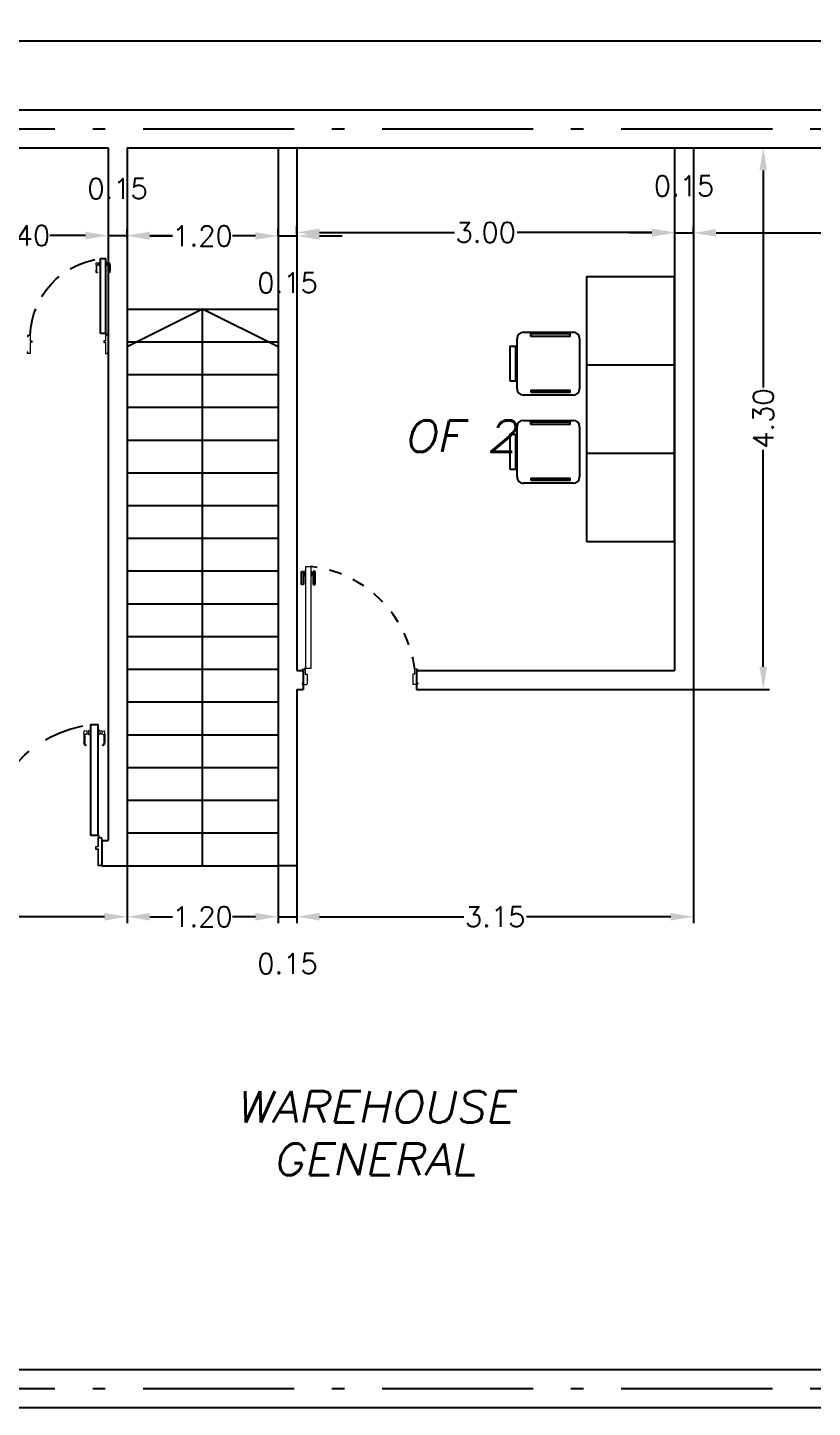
# Model space of a CAD drawing. Header units: millimetres. Extents: x 2379.5 to 2424.9, y 1754.3 to 1790.2.
# Drawn here: x 2391.03 to 2397.27, y 1778.46 to 1789.41 of the extents above; entities that cross this region are included whole.
import ezdxf

# ---------------------------------------------------------------- set-up
doc = ezdxf.new("R2010")
doc.units = ezdxf.units.MM
doc.linetypes.add('ACAD_ISO10W100', pattern=[18, 12, -3, 0, -3])
doc.linetypes.add('HIDDEN', pattern=[0.375, 0.25, -0.125])
for name, color, linetype in [('00-MURO', 1, 'Continuous'), ('01-COTAS', 2, 'Continuous'), ('02-TXT GENERALES', 3, 'Continuous'), ('03-PROYECCIONES', 252, 'HIDDEN'), ('04-CARPINTERIAS', 3, 'Continuous'), ('05-ESCALERA', 251, 'Continuous'), ('EJE MEDIANEROS', 6, 'ACAD_ISO10W100'), ('Mobiliario', 251, 'Continuous'), ('Referencias - Matafuegos', 7, 'Continuous')]:
    doc.layers.add(name, color=color, linetype=linetype)
doc.layers.add('OCASA_TODAS_r08$0$CARP-HERRAJES', color=9, linetype='Continuous', lineweight=15)
doc.layers.add('OCASA_TODAS_r08$0$CARP-MARCO', color=3, linetype='Continuous', lineweight=20)
doc.styles.add('COTA', font='romans.shx', dxfattribs={"height": 0.16})
doc.styles.add('ROMANS3', font='romans.shx', dxfattribs={"width": 1.15, "oblique": 12, "height": 0.25})
doc.dimstyles.new('TOTI', dxfattribs={"dimscale": 0, "dimtxt": 0.16, "dimasz": 0.18, "dimexe": 0.05, "dimexo": 0, "dimgap": 0.005, "dimtad": 0, "dimtoh": 1, "dimzin": 0, "dimdsep": 46, "dimtxsty": 'COTA', "dimcen": 0.09, "dimclrd": 251, "dimclre": 251, "dimclrt": 3, "dimaunit": 1, "dimadec": 0, "dimazin": 0, "dimtfac": 1, "dimtmove": 2, "dimatfit": 2, "dimfxl": 1, "dimtolj": 1, "dimtzin": 0, "dimarcsym": 0})

# ---------------------------------------------------------------- blocks, each defined once
blk = doc.blocks.new('OCASA_TODAS_r08$0$P14 14')
at = {"extrusion": (1.67932e-05, 6.2673e-05, 1), "elevation": -0.0018}
blk.add_lwpolyline([(-21.2047, -23.5094), (-21.2047, -24.205), (-21.1602, -24.205), (-21.1602, -23.5094)], close=True, dxfattribs=at)
at = {"layer": '03-PROYECCIONES'}
blk.add_arc((-21.1139, -23.4634, -0.0001), 0.7472, 182.38377, 263.01593, dxfattribs=at)
at = {"layer": 'OCASA_TODAS_r08$0$CARP-HERRAJES', "extrusion": (1.67932e-05, 6.2673e-05, 1)}
for p, q in [((-21.2479, -24.1465, 0), (-21.2479, -24.0935, 0)), ((-21.117, -24.1465, 0), (-21.117, -24.0935, 0)), ((-21.2479, -24.1465, 0), (-21.247, -24.1639, 0)), ((-21.2305, -24.1643, 0), (-21.2452, -24.1651, 0)), ((-21.2301, -24.1468, 0), (-21.2181, -24.1459, 0)), ((-21.2301, -24.1643, 0), (-21.2301, -24.1468, 0)), ((-21.2301, -24.1643, 0), (-21.2181, -24.1652, 0)), ((-21.2181, -24.1674, 0), (-21.2181, -24.1438, 0)), ((-21.2167, -24.1424, 0), (-21.2047, -24.1424, 0)), ((-21.2167, -24.1688, 0), (-21.2047, -24.1688, 0)), ((-21.2047, -24.1688, 0), (-21.2047, -24.1424, 0)), ((-21.1482, -24.1424, 0), (-21.1602, -24.1424, 0)), ((-21.1602, -24.1688, 0), (-21.1602, -24.1424, 0)), ((-21.1482, -24.1688, 0), (-21.1602, -24.1688, 0)), ((-21.1468, -24.1674, 0), (-21.1468, -24.1438, 0)), ((-21.1348, -24.1468, 0), (-21.1468, -24.1459, 0)), ((-21.1348, -24.1643, 0), (-21.1468, -24.1652, 0)), ((-21.1348, -24.1643, 0), (-21.1348, -24.1468, 0)), ((-21.1344, -24.1643, 0), (-21.1197, -24.1651, 0)), ((-21.117, -24.1465, 0), (-21.1179, -24.1639, 0))]:
    blk.add_line(p, q, dxfattribs=at)
at = {"layer": 'OCASA_TODAS_r08$0$CARP-HERRAJES', "extrusion": (1.67932e-05, 6.2673e-05, 1), "elevation": -0.0018}
for points in [[(-21.2422, -24.1358), (-21.2422, -24.0935)], [(-21.1227, -24.1358), (-21.1227, -24.0935)]]:
    blk.add_lwpolyline(points, dxfattribs=at)
at = {"layer": 'OCASA_TODAS_r08$0$CARP-HERRAJES', "extrusion": (1.67932e-05, 6.2673e-05, 1)}
for centre, radius, start, end in [((-21.2167, -24.0945, -0.0018), 0.0313, 137.38959, 178.25016), ((-21.2166, -24.0945, -0.0018), 0.0256, 137.4155, 177.48299), ((-21.2375, -24.0751, -0.0018), 0.00287, 313.84839, 140.98262), ((-21.1274, -24.0751, -0.0018), 0.00287, 39.01735, 226.15159), ((-21.1483, -24.0945, -0.0018), 0.0256, 2.51699, 42.58447), ((-21.1482, -24.0945, -0.0018), 0.0313, 1.74982, 42.61039), ((-21.2456, -24.1638, -0.0018), 0.0014, 182.18588, 287.23789), ((-21.231, -24.1356, -0.0018), 0.0112, 180.82277, 272.6712), ((-21.2167, -24.1438, -0.0018), 0.0014, 89.99999, 179.99999), ((-21.2167, -24.1674, -0.0018), 0.0014, 179.99999, 269.99999), ((-21.1482, -24.1438, -0.0018), 0.0014, 359.99999, 89.99999), ((-21.1482, -24.1674, -0.0018), 0.0014, 269.99999, 359.99999), ((-21.1339, -24.1356, -0.0018), 0.0112, 267.32878, 359.1772), ((-21.1193, -24.1638, -0.0018), 0.0014, 252.76208, 357.81409)]:
    blk.add_arc(centre, radius, start, end, dxfattribs=at)
at = {"layer": 'OCASA_TODAS_r08$0$CARP-MARCO'}
for p, q in [((-21.8604, -23.3213, 0), (-21.8854, -23.3213, 0)), ((-21.8854, -23.3213, 0), (-21.8854, -23.3363, 0)), ((-21.8854, -23.3213, 0), (-21.8854, -23.3379, 0)), ((-21.8838, -23.3379, 0), (-21.8854, -23.3379, 0)), ((-21.862, -23.3229, 0), (-21.8838, -23.3229, 0)), ((-21.8838, -23.3229, 0), (-21.8838, -23.3363, 0)), ((-21.8838, -23.3229, 0), (-21.8838, -23.3379, 0)), ((-21.862, -23.4261, 0), (-21.862, -23.3229, 0)), ((-21.8604, -23.4245, 0), (-21.8604, -23.3213, 0)), ((-21.1604, -23.4245, 0), (-21.1604, -23.3213, 0)), ((-21.1604, -23.3213, 0), (-21.1354, -23.3213, 0)), ((-21.1588, -23.4261, 0), (-21.1588, -23.3229, 0)), ((-21.1588, -23.3229, 0), (-21.137, -23.3229, 0)), ((-21.137, -23.3229, 0), (-21.137, -23.3363, 0)), ((-21.137, -23.3229, 0), (-21.137, -23.3379, 0)), ((-21.137, -23.3379, 0), (-21.1354, -23.3379, 0)), ((-21.1354, -23.3213, 0), (-21.1354, -23.3363, 0)), ((-21.1354, -23.3213, 0), (-21.1354, -23.3379, 0)), ((-21.847, -23.4261, 0), (-21.862, -23.4261, 0)), ((-21.8454, -23.4245, 0), (-21.8604, -23.4245, 0)), ((-21.847, -23.4379, 0), (-21.847, -23.4261, 0)), ((-21.8454, -23.4395, 0), (-21.8454, -23.4245, 0)), ((-21.1754, -23.4395, 0), (-21.1754, -23.4245, 0)), ((-21.1754, -23.4245, 0), (-21.1604, -23.4245, 0)), ((-21.1738, -23.4379, 0), (-21.1738, -23.4261, 0)), ((-21.1738, -23.4261, 0), (-21.1588, -23.4261, 0)), ((-21.8854, -23.4945, 0), (-21.8854, -23.4779, 0)), ((-21.8838, -23.4779, 0), (-21.8854, -23.4779, 0)), ((-21.8854, -23.4945, 0), (-21.8854, -23.4795, 0)), ((-21.8854, -23.4945, 0), (-21.8604, -23.4945, 0)), ((-21.8838, -23.4929, 0), (-21.8838, -23.4779, 0)), ((-21.8838, -23.4929, 0), (-21.8838, -23.4795, 0)), ((-21.8838, -23.4929, 0), (-21.862, -23.4929, 0)), ((-21.862, -23.4929, 0), (-21.862, -23.4379, 0)), ((-21.862, -23.4379, 0), (-21.847, -23.4379, 0)), ((-21.8604, -23.4945, 0), (-21.8604, -23.4395, 0)), ((-21.8604, -23.4395, 0), (-21.8454, -23.4395, 0)), ((-21.1604, -23.4395, 0), (-21.1754, -23.4395, 0)), ((-21.1588, -23.4379, 0), (-21.1738, -23.4379, 0)), ((-21.1604, -23.4945, 0), (-21.1604, -23.4395, 0)), ((-21.1354, -23.4945, 0), (-21.1604, -23.4945, 0)), ((-21.1588, -23.4929, 0), (-21.1588, -23.4379, 0)), ((-21.137, -23.4929, 0), (-21.1588, -23.4929, 0)), ((-21.137, -23.4929, 0), (-21.137, -23.4779, 0)), ((-21.137, -23.4779, 0), (-21.1354, -23.4779, 0)), ((-21.137, -23.4929, 0), (-21.137, -23.4795, 0)), ((-21.1354, -23.4945, 0), (-21.1354, -23.4779, 0)), ((-21.1354, -23.4945, 0), (-21.1354, -23.4795, 0))]:
    blk.add_line(p, q, dxfattribs=at)
blk.add_circle((-21.1538, -23.5013, 0), 0.006, dxfattribs=at)
blk = doc.blocks.new('A$C49CE79F2')
at = {"layer": '04-CARPINTERIAS', "lineweight": 9}
for p, q in [((-60, 908, 8), (-60, 888, 8)), ((-60, 908, 8), (-60, 888, 8)), ((-60, 908, 8), (-60, 888, 8)), ((-60, 908, 8), (-60, 888, 8)), ((-60, 888, 8), (-20, 888, 8)), ((-60, 888, 8), (-20, 888, 8)), ((-60, 888, 8), (-20, 888, 8)), ((-60, 888, 8), (-20, 888, 8)), ((-55, 913, 8), (-50, 913, 8)), ((-55, 913, 8), (-50, 913, 8)), ((-50, 903, 8), (0, 903, 8)), ((-50, 903, 8), (0, 903, 8)), ((-50, 903, 8), (0, 903, 8)), ((-50, 903, 8), (0, 903, 8)), ((-50, 903, 8), (0, 903, 8)), ((-50, 903, 8), (0, 903, 8)), ((-50, 903, 8), (0, 903, 8)), ((-50, 903, 8), (0, 903, 8)), ((-50, 903, 8), (0, 903, 8)), ((-50, 903, 8), (0, 903, 8)), ((-50, 903, 8), (0, 903, 8)), ((-50, 903, 8), (50, 903, 8)), ((-20, 888, 8), (-20, 873, 8)), ((-20, 888, 8), (-20, 873, 8)), ((-20, 888, 8), (-20, 873, 8)), ((-20, 888, 8), (-20, 873, 8)), ((50, 913, 8), (55, 913, 8)), ((50, 913, 8), (55, 913, 8)), ((60, 908, 8), (60, 878, 8)), ((60, 908, 8), (60, 878, 8)), ((60, 908, 8), (60, 878, 8)), ((60, 908, 8), (60, 878, 8)), ((-20, 873, 8), (5, 873, 8)), ((-20, 873, 8), (5, 873, 8)), ((-20, 873, 8), (5, 873, 8)), ((-20, 873, 8), (55, 873, 8)), ((-875, 20), (-875, 60)), ((-875, 60), (-65, 60)), ((-875, 20), (-875, 60)), ((-875, 60), (-65, 60)), ((-875, 20), (-875, 60)), ((-875, 60), (-65, 60)), ((-875, 20), (-875, 60)), ((-875, 60), (-65, 60)), ((-65, 20), (-875, 20)), ((-65, 20), (-875, 20)), ((-65, 20), (-875, 20)), ((-65, 20), (-875, 20)), ((-65, 60), (-65, 20)), ((-65, 60), (-65, 20)), ((-65, 60), (-65, 20)), ((-65, 60), (-65, 20)), ((-60, 15), (-20, 15)), ((-60, -5), (-60, 15)), ((-60, 15), (-20, 15)), ((-60, -5), (-60, 15)), ((-60, 15), (-20, 15)), ((-60, -5), (-60, 15)), ((-60, 15), (-20, 15)), ((-60, -5), (-60, 15)), ((-20, 15), (-20, 30)), ((-20, 30), (5, 30)), ((-20, 15), (-20, 30)), ((-20, 30), (5, 30)), ((-20, 15), (-20, 30)), ((-20, 30), (5, 30)), ((-20, 15), (-20, 30)), ((-20, 30), (55, 30)), ((60, -5), (60, 25)), ((60, -5), (60, 25)), ((60, -5), (60, 25)), ((60, -5), (60, 25)), ((-55, -10), (-50, -10)), ((-55, -10), (-50, -10)), ((-50, 0), (0, 0)), ((-50, 0), (0, 0)), ((-50, 0), (0, 0)), ((-50, 0), (0, 0)), ((-50, 0), (0, 0)), ((-50, 0), (0, 0)), ((-50, 0), (0, 0)), ((-50, 0), (0, 0)), ((-50, 0), (0, 0)), ((-50, 0), (0, 0)), ((-50, 0), (0, 0)), ((-50, 0), (50, 0)), ((50, -10), (55, -10)), ((50, -10), (55, -10))]:
    blk.add_line(p, q, dxfattribs=at)
at = {"layer": '04-CARPINTERIAS'}
for p, q in [((-50, 913, 8), (-50, 903, 8)), ((-50, 913, 8), (-50, 903, 8)), ((-50, 913, 8), (-50, 903, 8)), ((-50, 913, 8), (-50, 903, 8)), ((-50, 903, 8), (0, 903, 8)), ((-50, 903, 8), (0, 903, 8)), ((50, 913, 8), (50, 903, 8)), ((50, 913, 8), (50, 903, 8)), ((50, 913, 8), (50, 903, 8)), ((-50, 0), (0, 0)), ((-50, -10), (-50, 0)), ((-50, -10), (-50, 0)), ((-50, 0), (0, 0)), ((-50, -10), (-50, 0)), ((-50, -10), (-50, 0)), ((50, -10), (50, 0)), ((50, -10), (50, 0)), ((50, -10), (50, 0))]:
    blk.add_line(p, q, dxfattribs=at)
at = {"layer": '04-CARPINTERIAS', "color": 252}
for p, q in [((-733, 94), (-836, 94)), ((-836, 94), (-836, 80)), ((-733, 94), (-836, 94)), ((-836, 94), (-836, 80)), ((-733, 94), (-836, 94)), ((-836, 94), (-836, 80)), ((-733, 94), (-836, 94)), ((-836, 94), (-836, 80)), ((-836, 80), (-826, 80)), ((-836, 80), (-826, 80)), ((-836, 80), (-826, 80)), ((-836, 80), (-826, 80)), ((-836, 60), (-836, 69)), ((-836, 69), (-803, 69)), ((-836, 60), (-836, 69)), ((-836, 69), (-803, 69)), ((-836, 60), (-836, 69)), ((-836, 69), (-803, 69)), ((-836, 60), (-836, 69)), ((-836, 69), (-803, 69)), ((-836, 20), (-836, 11)), ((-836, 20), (-836, 11)), ((-836, 20), (-836, 11)), ((-836, 20), (-836, 11)), ((-836, 11), (-803, 11)), ((-836, 11), (-803, 11)), ((-836, 11), (-803, 11)), ((-836, 11), (-803, 11)), ((-836, -13), (-836, 1)), ((-836, 1), (-826, 1)), ((-836, -13), (-836, 1)), ((-836, 1), (-826, 1)), ((-836, -13), (-836, 1)), ((-836, 1), (-826, 1)), ((-836, -13), (-836, 1)), ((-836, 1), (-826, 1)), ((-826, 69), (-826, 80)), ((-826, 80), (-812, 80)), ((-826, 80), (-733, 80)), ((-826, 69), (-826, 80)), ((-826, 80), (-812, 80)), ((-826, 80), (-733, 80)), ((-826, 69), (-826, 80)), ((-826, 80), (-812, 80)), ((-826, 80), (-733, 80)), ((-826, 69), (-826, 80)), ((-826, 80), (-812, 80)), ((-826, 80), (-733, 80)), ((-826, 11), (-826, 1)), ((-826, 11), (-826, 1)), ((-826, 11), (-826, 1)), ((-826, 11), (-826, 1)), ((-826, 1), (-812, 1)), ((-826, 1), (-733, 1)), ((-826, 1), (-812, 1)), ((-826, 1), (-733, 1)), ((-826, 1), (-812, 1)), ((-826, 1), (-733, 1)), ((-826, 1), (-812, 1)), ((-826, 1), (-733, 1)), ((-812, 80), (-812, 69)), ((-812, 80), (-812, 69)), ((-812, 80), (-812, 69)), ((-812, 80), (-812, 69)), ((-812, 1), (-812, 11)), ((-812, 1), (-812, 11)), ((-812, 1), (-812, 11)), ((-812, 1), (-812, 11)), ((-803, 69), (-803, 60)), ((-803, 69), (-803, 60)), ((-803, 69), (-803, 60)), ((-803, 69), (-803, 60)), ((-803, 11), (-803, 20)), ((-803, 11), (-803, 20)), ((-803, 11), (-803, 20)), ((-803, 11), (-803, 20)), ((-733, 80), (-733, 94)), ((-733, 80), (-733, 94)), ((-733, 80), (-733, 94)), ((-733, 80), (-733, 94)), ((-733, 1), (-733, -13)), ((-733, 1), (-733, -13)), ((-733, 1), (-733, -13)), ((-733, 1), (-733, -13)), ((-733, -13), (-836, -13)), ((-733, -13), (-836, -13)), ((-733, -13), (-836, -13)), ((-733, -13), (-836, -13))]:
    blk.add_line(p, q, dxfattribs=at)
at = {"layer": '04-CARPINTERIAS', "lineweight": 9}
blk.add_circle((-65, 15), 5, dxfattribs=at)
blk.add_circle((-65, 15), 5, dxfattribs=at)
blk.add_circle((-65, 15), 5, dxfattribs=at)
blk.add_circle((-65, 15), 5, dxfattribs=at)
at = {"layer": '04-CARPINTERIAS', "color": 252, "linetype": 'HIDDEN', "ltscale": 0.01}
blk.add_arc((55, -41, 16), 936, 97.0732, 173.8137, dxfattribs=at)
at = {"layer": '04-CARPINTERIAS', "lineweight": 9}
for centre, start, end in [((-55, 908, 8), 90, 180), ((-55, 908, 8), 90, 180), ((55, 908, 8), 0, 90), ((55, 908, 8), 0, 90), ((55, 878, 8), 270, 0), ((55, 878, 8), 270, 0), ((55, 878, 8), 270, 0), ((55, 878, 8), 270, 0), ((55, 25), 0, 90), ((55, 25), 0, 90), ((55, 25), 0, 90), ((55, 25), 0, 90), ((-55, -5), 180, 270), ((-55, -5), 180, 270), ((55, -5), 270, 0), ((55, -5), 270, 0)]:
    blk.add_arc(centre, 5, start, end, dxfattribs=at)
blk = doc.blocks.new('IRI-OCASA-Layout R 9$0$OCA_SILLA')
at = {"linetype": 'Continuous'}
for p, q in [((0.055, 0.05), (0.055, 0.448)), ((0.105, 0.498), (0.502, 0.498)), ((0.552, 0.448), (0.552, 0.05)), ((0.502, 0), (0.105, 0))]:
    blk.add_line(p, q, dxfattribs=at)
for points in [[(0.165, 0.466), (0.165, 0.488), (0.475, 0.488), (0.475, 0.466)], [(0, 0.109), (0, 0.389), (0.043, 0.389), (0.043, 0.109)], [(0.168, 0.021), (0.168, 0.039), (0.475, 0.039), (0.475, 0.021)]]:
    blk.add_lwpolyline(points, close=True, dxfattribs=at)
for centre, start, end in [((0.105, 0.448), 90, 180), ((0.502, 0.448), 0, 90), ((0.105, 0.05), 180, 270), ((0.502, 0.05), 270, 0)]:
    blk.add_arc(centre, 0.05, start, end, dxfattribs=at)
blk = doc.blocks.new('Escritorio_1.40x0.70')
at = {"layer": 'Mobiliario'}
blk.add_lwpolyline([(0, 0), (-0.7, 0), (-0.7, -1.4), (0, -1.4)], close=True, dxfattribs=at)
at = {"layer": 'Mobiliario', "rotation": 180}
blk.add_blockref('IRI-OCASA-Layout R 9$0$OCA_SILLA', (0.606, -0.462), dxfattribs=at)
blk = doc.blocks.new('*D48')
at = {"layer": '01-COTAS', "color": 251, "lineweight": -2, "transparency": 16777216}
for p, q in [((2390.274, 1787.688), (2390.274, 1787.809)), ((2390.454, 1787.759), (2390.736, 1787.759)), ((2391.494, 1787.759), (2391.211, 1787.759)), ((2391.674, 1787.759), (2391.674, 1787.709))]:
    blk.add_line(p, q, dxfattribs=at)
at = {"layer": '01-COTAS', "color": 251, "transparency": 16777216}
for points in [[(2390.454, 1787.789), (2390.454, 1787.729), (2390.274, 1787.759)], [(2391.494, 1787.789), (2391.494, 1787.729), (2391.674, 1787.759)]]:
    blk.add_solid(points, dxfattribs=at)
at = {"layer": 'Defpoints', "color": 0, "transparency": 16777216}
for p in [(2390.274, 1787.688), (2391.674, 1787.759), (2391.674, 1787.759)]:
    blk.add_point(p, dxfattribs=at)
at = {"layer": '01-COTAS', "color": 3, "transparency": 16777216, "insert": (2390.974, 1787.759), "char_height": 0.16, "attachment_point": 5, "style": 'COTA'}
blk.add_mtext('\\A1;1.40', dxfattribs=at)
blk = doc.blocks.new('*D49')
at = {"layer": '01-COTAS', "color": 251, "lineweight": -2, "transparency": 16777216}
for p, q in [((2391.824, 1787.739), (2391.824, 1787.809)), ((2391.494, 1787.759), (2391.314, 1787.759)), ((2391.674, 1787.759), (2391.674, 1787.709)), ((2391.674, 1787.759), (2391.824, 1787.759)), ((2392.004, 1787.759), (2392.184, 1787.759))]:
    blk.add_line(p, q, dxfattribs=at)
at = {"layer": '01-COTAS', "color": 251, "transparency": 16777216}
for points in [[(2391.494, 1787.789), (2391.494, 1787.729), (2391.674, 1787.759)], [(2392.004, 1787.789), (2392.004, 1787.729), (2391.824, 1787.759)]]:
    blk.add_solid(points, dxfattribs=at)
at = {"layer": 'Defpoints', "color": 0, "transparency": 16777216}
for p in [(2391.674, 1787.759), (2391.824, 1787.759), (2391.824, 1787.739)]:
    blk.add_point(p, dxfattribs=at)
at = {"layer": '01-COTAS', "color": 3, "transparency": 16777216, "insert": (2391.749, 1788.132), "char_height": 0.16, "attachment_point": 5, "style": 'COTA'}
blk.add_mtext('\\A1;0.15', dxfattribs=at)
blk = doc.blocks.new('*D50')
at = {"layer": '01-COTAS', "color": 251, "lineweight": -2, "transparency": 16777216}
for p, q in [((2391.824, 1787.739), (2391.824, 1787.806)), ((2393.024, 1787.756), (2393.024, 1787.806)), ((2392.004, 1787.756), (2392.186, 1787.756)), ((2392.844, 1787.756), (2392.661, 1787.756))]:
    blk.add_line(p, q, dxfattribs=at)
at = {"layer": '01-COTAS', "color": 251, "transparency": 16777216}
for points in [[(2392.004, 1787.786), (2392.004, 1787.726), (2391.824, 1787.756)], [(2392.844, 1787.786), (2392.844, 1787.726), (2393.024, 1787.756)]]:
    blk.add_solid(points, dxfattribs=at)
at = {"layer": 'Defpoints', "color": 0, "transparency": 16777216}
for p in [(2391.824, 1787.739), (2393.024, 1787.756), (2393.024, 1787.756)]:
    blk.add_point(p, dxfattribs=at)
at = {"layer": '01-COTAS', "color": 3, "transparency": 16777216, "insert": (2392.424, 1787.756), "char_height": 0.16, "attachment_point": 5, "style": 'COTA'}
blk.add_mtext('\\A1;1.20', dxfattribs=at)
blk = doc.blocks.new('*D51')
at = {"layer": '01-COTAS', "color": 251, "lineweight": -2, "transparency": 16777216}
for p, q in [((2393.024, 1787.756), (2393.024, 1787.806)), ((2392.844, 1787.756), (2392.664, 1787.756)), ((2393.024, 1787.756), (2393.174, 1787.756)), ((2393.174, 1787.77), (2393.174, 1787.706)), ((2393.354, 1787.756), (2393.534, 1787.756))]:
    blk.add_line(p, q, dxfattribs=at)
at = {"layer": '01-COTAS', "color": 251, "transparency": 16777216}
for points in [[(2392.844, 1787.786), (2392.844, 1787.726), (2393.024, 1787.756)], [(2393.354, 1787.786), (2393.354, 1787.726), (2393.174, 1787.756)]]:
    blk.add_solid(points, dxfattribs=at)
at = {"layer": 'Defpoints', "color": 0, "transparency": 16777216}
for p in [(2393.024, 1787.756), (2393.174, 1787.77), (2393.174, 1787.756)]:
    blk.add_point(p, dxfattribs=at)
at = {"layer": '01-COTAS', "color": 3, "transparency": 16777216, "insert": (2393.099, 1787.384), "char_height": 0.16, "attachment_point": 5, "style": 'COTA'}
blk.add_mtext('\\A1;0.15', dxfattribs=at)
blk = doc.blocks.new('*D52')
at = {"layer": '01-COTAS', "color": 251, "lineweight": -2, "transparency": 16777216}
for p, q in [((2393.174, 1787.77), (2393.174, 1787.834)), ((2393.354, 1787.784), (2394.425, 1787.784)), ((2395.994, 1787.784), (2394.923, 1787.784)), ((2396.174, 1787.784), (2396.174, 1787.734))]:
    blk.add_line(p, q, dxfattribs=at)
at = {"layer": '01-COTAS', "color": 251, "transparency": 16777216}
for points in [[(2393.354, 1787.814), (2393.354, 1787.754), (2393.174, 1787.784)], [(2395.994, 1787.814), (2395.994, 1787.754), (2396.174, 1787.784)]]:
    blk.add_solid(points, dxfattribs=at)
at = {"layer": 'Defpoints', "color": 0, "transparency": 16777216}
for p in [(2396.174, 1787.784), (2396.174, 1787.784), (2393.174, 1787.77)]:
    blk.add_point(p, dxfattribs=at)
at = {"layer": '01-COTAS', "color": 3, "transparency": 16777216, "insert": (2394.674, 1787.784), "char_height": 0.16, "attachment_point": 5, "style": 'COTA'}
blk.add_mtext('\\A1;3.00', dxfattribs=at)
blk = doc.blocks.new('*D53')
at = {"layer": '01-COTAS', "color": 251, "lineweight": -2, "transparency": 16777216}
for p, q in [((2395.994, 1787.78), (2395.814, 1787.78)), ((2396.174, 1787.784), (2396.174, 1787.73)), ((2396.174, 1787.78), (2396.324, 1787.78)), ((2396.324, 1787.78), (2396.324, 1787.83)), ((2396.504, 1787.78), (2396.684, 1787.78))]:
    blk.add_line(p, q, dxfattribs=at)
at = {"layer": '01-COTAS', "color": 251, "transparency": 16777216}
for points in [[(2395.994, 1787.81), (2395.994, 1787.75), (2396.174, 1787.78)], [(2396.504, 1787.81), (2396.504, 1787.75), (2396.324, 1787.78)]]:
    blk.add_solid(points, dxfattribs=at)
at = {"layer": 'Defpoints', "color": 0, "transparency": 16777216}
for p in [(2396.174, 1787.784), (2396.324, 1787.78), (2396.324, 1787.78)]:
    blk.add_point(p, dxfattribs=at)
at = {"layer": '01-COTAS', "color": 3, "transparency": 16777216, "insert": (2396.249, 1788.153), "char_height": 0.16, "attachment_point": 5, "style": 'COTA'}
blk.add_mtext('\\A1;0.15', dxfattribs=at)
blk = doc.blocks.new('*D54')
at = {"layer": '01-COTAS', "color": 251, "lineweight": -2, "transparency": 16777216}
for p, q in [((2396.324, 1787.78), (2396.324, 1787.83)), ((2396.504, 1787.78), (2401.85, 1787.78)), ((2407.824, 1787.78), (2402.477, 1787.78)), ((2408.004, 1787.754), (2408.004, 1787.83))]:
    blk.add_line(p, q, dxfattribs=at)
at = {"layer": '01-COTAS', "color": 251, "transparency": 16777216}
for points in [[(2396.504, 1787.81), (2396.504, 1787.75), (2396.324, 1787.78)], [(2407.824, 1787.81), (2407.824, 1787.75), (2408.004, 1787.78)]]:
    blk.add_solid(points, dxfattribs=at)
at = {"layer": 'Defpoints', "color": 0, "transparency": 16777216}
for p in [(2396.324, 1787.78), (2408.004, 1787.78), (2408.004, 1787.754)]:
    blk.add_point(p, dxfattribs=at)
at = {"layer": '01-COTAS', "color": 3, "transparency": 16777216, "insert": (2402.164, 1787.78), "char_height": 0.16, "attachment_point": 5, "style": 'COTA'}
blk.add_mtext('\\A1;11.68', dxfattribs=at)
blk = doc.blocks.new('*D62')
at = {"layer": '01-COTAS', "color": 251, "lineweight": -2, "transparency": 16777216}
for p, q in [((2384.274, 1788.456), (2384.274, 1789.355)), ((2423.924, 1788.456), (2423.924, 1789.355)), ((2384.454, 1789.305), (2403.774, 1789.305)), ((2423.744, 1789.305), (2404.424, 1789.305))]:
    blk.add_line(p, q, dxfattribs=at)
at = {"layer": '01-COTAS', "color": 251, "transparency": 16777216}
for points in [[(2384.454, 1789.335), (2384.454, 1789.275), (2384.274, 1789.305)], [(2423.744, 1789.335), (2423.744, 1789.275), (2423.924, 1789.305)]]:
    blk.add_solid(points, dxfattribs=at)
at = {"layer": 'Defpoints', "color": 0, "transparency": 16777216}
for p in [(2423.924, 1789.305), (2384.274, 1788.456), (2423.924, 1788.456)]:
    blk.add_point(p, dxfattribs=at)
at = {"layer": '01-COTAS', "color": 3, "transparency": 16777216, "insert": (2404.099, 1789.305), "char_height": 0.16, "attachment_point": 5, "style": 'COTA'}
blk.add_mtext('\\A1;39.65', dxfattribs=at)
blk = doc.blocks.new('*D72')
at = {"layer": '01-COTAS', "color": 251, "lineweight": -2, "transparency": 16777216}
for p, q in [((2384.274, 1782.756), (2384.274, 1782.301)), ((2391.824, 1782.756), (2391.824, 1782.301)), ((2384.454, 1782.351), (2387.8, 1782.351)), ((2391.644, 1782.351), (2388.298, 1782.351))]:
    blk.add_line(p, q, dxfattribs=at)
at = {"layer": '01-COTAS', "color": 251, "transparency": 16777216}
for points in [[(2384.454, 1782.381), (2384.454, 1782.321), (2384.274, 1782.351)], [(2391.644, 1782.381), (2391.644, 1782.321), (2391.824, 1782.351)]]:
    blk.add_solid(points, dxfattribs=at)
at = {"layer": 'Defpoints', "color": 0, "transparency": 16777216}
for p in [(2384.274, 1782.756), (2391.824, 1782.756), (2391.824, 1782.351)]:
    blk.add_point(p, dxfattribs=at)
at = {"layer": '01-COTAS', "color": 3, "transparency": 16777216, "insert": (2388.049, 1782.351), "char_height": 0.16, "attachment_point": 5, "style": 'COTA'}
blk.add_mtext('\\A1;7.55', dxfattribs=at)
blk = doc.blocks.new('*D73')
at = {"layer": '01-COTAS', "color": 251, "lineweight": -2, "transparency": 16777216}
for p, q in [((2391.824, 1782.756), (2391.824, 1782.301)), ((2393.024, 1782.756), (2393.024, 1782.301)), ((2392.004, 1782.351), (2392.186, 1782.351)), ((2392.844, 1782.351), (2392.661, 1782.351))]:
    blk.add_line(p, q, dxfattribs=at)
at = {"layer": '01-COTAS', "color": 251, "transparency": 16777216}
for points in [[(2392.004, 1782.381), (2392.004, 1782.321), (2391.824, 1782.351)], [(2392.844, 1782.381), (2392.844, 1782.321), (2393.024, 1782.351)]]:
    blk.add_solid(points, dxfattribs=at)
at = {"layer": 'Defpoints', "color": 0, "transparency": 16777216}
for p in [(2391.824, 1782.756), (2393.024, 1782.756), (2393.024, 1782.351)]:
    blk.add_point(p, dxfattribs=at)
at = {"layer": '01-COTAS', "color": 3, "transparency": 16777216, "insert": (2392.424, 1782.351), "char_height": 0.16, "attachment_point": 5, "style": 'COTA'}
blk.add_mtext('\\A1;1.20', dxfattribs=at)
blk = doc.blocks.new('*D74')
at = {"layer": '01-COTAS', "color": 251, "lineweight": -2, "transparency": 16777216}
for p, q in [((2393.024, 1782.756), (2393.024, 1782.301)), ((2393.174, 1782.756), (2393.174, 1782.301)), ((2392.844, 1782.351), (2392.664, 1782.351)), ((2393.024, 1782.351), (2393.174, 1782.351)), ((2393.354, 1782.351), (2393.534, 1782.351))]:
    blk.add_line(p, q, dxfattribs=at)
at = {"layer": '01-COTAS', "color": 251, "transparency": 16777216}
for points in [[(2392.844, 1782.381), (2392.844, 1782.321), (2393.024, 1782.351)], [(2393.354, 1782.381), (2393.354, 1782.321), (2393.174, 1782.351)]]:
    blk.add_solid(points, dxfattribs=at)
at = {"layer": 'Defpoints', "color": 0, "transparency": 16777216}
for p in [(2393.024, 1782.756), (2393.174, 1782.756), (2393.174, 1782.351)]:
    blk.add_point(p, dxfattribs=at)
at = {"layer": '01-COTAS', "color": 3, "transparency": 16777216, "insert": (2393.099, 1781.979), "char_height": 0.16, "attachment_point": 5, "style": 'COTA'}
blk.add_mtext('\\A1;0.15', dxfattribs=at)
blk = doc.blocks.new('*D75')
at = {"layer": '01-COTAS', "color": 251, "lineweight": -2, "transparency": 16777216}
for p, q in [((2393.174, 1784.156), (2393.174, 1782.301)), ((2396.324, 1784.156), (2396.324, 1782.301)), ((2393.354, 1782.351), (2394.5, 1782.351)), ((2396.144, 1782.351), (2394.998, 1782.351))]:
    blk.add_line(p, q, dxfattribs=at)
at = {"layer": '01-COTAS', "color": 251, "transparency": 16777216}
for points in [[(2393.354, 1782.381), (2393.354, 1782.321), (2393.174, 1782.351)], [(2396.144, 1782.381), (2396.144, 1782.321), (2396.324, 1782.351)]]:
    blk.add_solid(points, dxfattribs=at)
at = {"layer": 'Defpoints', "color": 0, "transparency": 16777216}
for p in [(2393.174, 1784.156), (2396.324, 1784.156), (2393.174, 1782.351)]:
    blk.add_point(p, dxfattribs=at)
at = {"layer": '01-COTAS', "color": 3, "transparency": 16777216, "insert": (2394.749, 1782.351), "char_height": 0.16, "attachment_point": 5, "style": 'COTA'}
blk.add_mtext('\\A1;3.15', dxfattribs=at)
blk = doc.blocks.new('*D76')
at = {"layer": '01-COTAS', "color": 251, "lineweight": -2, "transparency": 16777216}
for p, q in [((2396.324, 1788.456), (2396.929, 1788.456)), ((2396.879, 1788.276), (2396.879, 1786.554)), ((2396.879, 1784.336), (2396.879, 1786.057)), ((2396.324, 1784.156), (2396.929, 1784.156))]:
    blk.add_line(p, q, dxfattribs=at)
at = {"layer": '01-COTAS', "color": 251, "transparency": 16777216}
for points in [[(2396.849, 1788.276), (2396.909, 1788.276), (2396.879, 1788.456)], [(2396.849, 1784.336), (2396.909, 1784.336), (2396.879, 1784.156)]]:
    blk.add_solid(points, dxfattribs=at)
at = {"layer": 'Defpoints', "color": 0, "transparency": 16777216}
for p in [(2396.324, 1788.456), (2396.879, 1788.456), (2396.324, 1784.156)]:
    blk.add_point(p, dxfattribs=at)
at = {"layer": '01-COTAS', "color": 3, "transparency": 16777216, "insert": (2396.879, 1786.306), "char_height": 0.16, "attachment_point": 5, "rotation": 90, "style": 'COTA'}
blk.add_mtext('\\A1;4.30', dxfattribs=at)

msp = doc.modelspace()

# ---------------------------------------------------------------- linework, layer by layer
at = {"layer": '00-MURO'}
for p, q in [((2384.074, 1788.756), (2424.224, 1788.756)), ((2390.274, 1788.456), (2391.674, 1788.456)), ((2391.674, 1788.456), (2391.674, 1782.956)), ((2391.824, 1788.456), (2391.824, 1782.756)), ((2391.824, 1788.456), (2408.004, 1788.456)), ((2393.024, 1788.456), (2393.024, 1782.756)), ((2393.174, 1788.456), (2393.174, 1784.306)), ((2396.174, 1788.456), (2396.174, 1784.306)), ((2396.324, 1788.456), (2396.324, 1784.156)), ((2393.174, 1784.306), (2393.224, 1784.306)), ((2393.224, 1784.306), (2393.224, 1784.156)), ((2394.124, 1784.306, -0.074), (2396.174, 1784.306)), ((2393.174, 1784.156), (2393.224, 1784.156)), ((2393.174, 1784.156), (2393.174, 1782.756)), ((2394.124, 1784.156, -0.074), (2396.324, 1784.156)), ((2391.624, 1782.956), (2391.624, 1782.756)), ((2391.624, 1782.956), (2391.674, 1782.956)), ((2391.624, 1782.756), (2391.824, 1782.756)), ((2393.174, 1782.756), (2393.024, 1782.756)), ((2384.274, 1778.756), (2408.004, 1778.756)), ((2384.074, 1778.456), (2424.224, 1778.456))]:
    msp.add_line(p, q, dxfattribs=at)
at = {"layer": '05-ESCALERA'}
for p, q in [((2392.424, 1787.176), (2391.824, 1786.876)), ((2391.824, 1787.176), (2393.024, 1787.176)), ((2392.424, 1782.756), (2392.424, 1787.176)), ((2393.024, 1786.876), (2392.424, 1787.176)), ((2391.824, 1786.916), (2393.024, 1786.916)), ((2391.824, 1786.656), (2393.024, 1786.656)), ((2391.824, 1786.396), (2393.024, 1786.396)), ((2391.824, 1786.136), (2393.024, 1786.136)), ((2391.824, 1785.876), (2393.024, 1785.876)), ((2391.824, 1785.616), (2393.024, 1785.616)), ((2391.824, 1785.356), (2393.024, 1785.356)), ((2391.824, 1785.096), (2393.024, 1785.096)), ((2391.824, 1784.836), (2393.024, 1784.836)), ((2391.824, 1784.576), (2393.024, 1784.576)), ((2391.824, 1784.316), (2393.024, 1784.316)), ((2391.824, 1784.056), (2393.024, 1784.056)), ((2391.824, 1783.796), (2393.024, 1783.796)), ((2391.824, 1783.536), (2393.024, 1783.536)), ((2391.824, 1783.276), (2393.024, 1783.276)), ((2391.824, 1783.016), (2393.024, 1783.016)), ((2391.824, 1782.756), (2393.024, 1782.756))]:
    msp.add_line(p, q, dxfattribs=at)
at = {"layer": 'EJE MEDIANEROS', "ltscale": 0.1}
for p, q in [((2382.451, 1788.606), (2424.074, 1788.606)), ((2382.451, 1778.606), (2424.074, 1778.606))]:
    msp.add_line(p, q, dxfattribs=at)
at = {"layer": 'Referencias - Matafuegos'}
msp.add_line((2394.124, 1784.306, -0.074), (2394.124, 1784.156, -0.074), dxfattribs=at)

# ---------------------------------------------------------------- block references
at = {"layer": '04-CARPINTERIAS', "rotation": 180}
for p, xscale, yscale, zscale in [((2409.709, 1766.921, 0), -0.8533320617981718, 0.8533320617981718, 0.8533320617981718), ((2418.395, 1753.217, 0), -1.266666666665515, 1.266666666665515, 1.266666666665515)]:
    msp.add_blockref('OCASA_TODAS_r08$0$P14 14', p, dxfattribs=dict(at, xscale=xscale, yscale=yscale, zscale=zscale))
at = {"layer": '04-CARPINTERIAS', "extrusion": (0.090498, -5.54138e-17, 0.995897), "xscale": 0.001, "yscale": 0.001, "zscale": 0.001, "rotation": 180}
msp.add_blockref('A$C49CE79F2', (1784.256, -2383.404, 216.581), dxfattribs=at)
at = {"layer": 'Mobiliario', "rotation": 180}
for p in [(2395.474, 1786.031), (2395.474, 1785.331)]:
    msp.add_blockref('Escritorio_1.40x0.70', p, dxfattribs=at)

# ---------------------------------------------------------------- texts
at = {"layer": '02-TXT GENERALES', "char_height": 0.25, "width": 4.50096, "attachment_point": 1, "style": 'ROMANS3'}
for s, insert in [('\\pxqc;{\\W1.1;OF 2}', (2392.22, 1786.291)), ('\\pxqc;{\\W1.1;WAREHOUSE\\PGENERAL}', (2391.538, 1780.967))]:
    msp.add_mtext(s, dxfattribs=dict(at, insert=insert))

# ---------------------------------------------------------------- dimensions: what is measured, and where the dimension line sits
at = {"layer": '01-COTAS'}
for base, p1, p2, picture, middle in [((2423.924, 1789.305), (2384.274, 1788.456), (2423.924, 1788.456), '*D62', (2404.099, 1789.305)), ((2391.824, 1787.759), (2391.674, 1787.759), (2391.824, 1787.739), '*D49', (2391.749, 1788.132)), ((2396.324, 1787.78), (2396.174, 1787.784), (2396.324, 1787.78), '*D53', (2396.249, 1788.153)), ((2396.174, 1787.784), (2393.174, 1787.77), (2396.174, 1787.784), '*D52', (2394.674, 1787.784)), ((2391.674, 1787.759), (2390.274, 1787.688), (2391.674, 1787.759), '*D48', (2390.974, 1787.759)), ((2393.024, 1787.756), (2391.824, 1787.739), (2393.024, 1787.756), '*D50', (2392.424, 1787.756)), ((2393.174, 1787.756), (2393.024, 1787.756), (2393.174, 1787.77), '*D51', (2393.099, 1787.384)), ((2408.004, 1787.78), (2396.324, 1787.78), (2408.004, 1787.754), '*D54', (2402.164, 1787.78)), ((2393.174, 1782.351), (2396.324, 1784.156), (2393.174, 1784.156), '*D75', (2394.749, 1782.351)), ((2391.824, 1782.351), (2384.274, 1782.756), (2391.824, 1782.756), '*D72', (2388.049, 1782.351)), ((2393.024, 1782.351), (2391.824, 1782.756), (2393.024, 1782.756), '*D73', (2392.424, 1782.351)), ((2393.174, 1782.351), (2393.024, 1782.756), (2393.174, 1782.756), '*D74', (2393.099, 1781.979))]:
    dim = msp.add_linear_dim(base=base, p1=p1, p2=p2, dimstyle='TOTI', override={"dimscale": 1}, dxfattribs=at)
    dim.commit()
    dim.dimension.update_dxf_attribs({"geometry": picture, "text_midpoint": middle})
dim = msp.add_linear_dim(base=(2396.879, 1788.456), p1=(2396.324, 1784.156), p2=(2396.324, 1788.456), angle=90, dimstyle='TOTI', override={"dimscale": 1}, dxfattribs=at)
dim.commit()
dim.dimension.update_dxf_attribs({"geometry": '*D76', "text_midpoint": (2396.879, 1786.306)})

doc.saveas('drawing.dxf')
